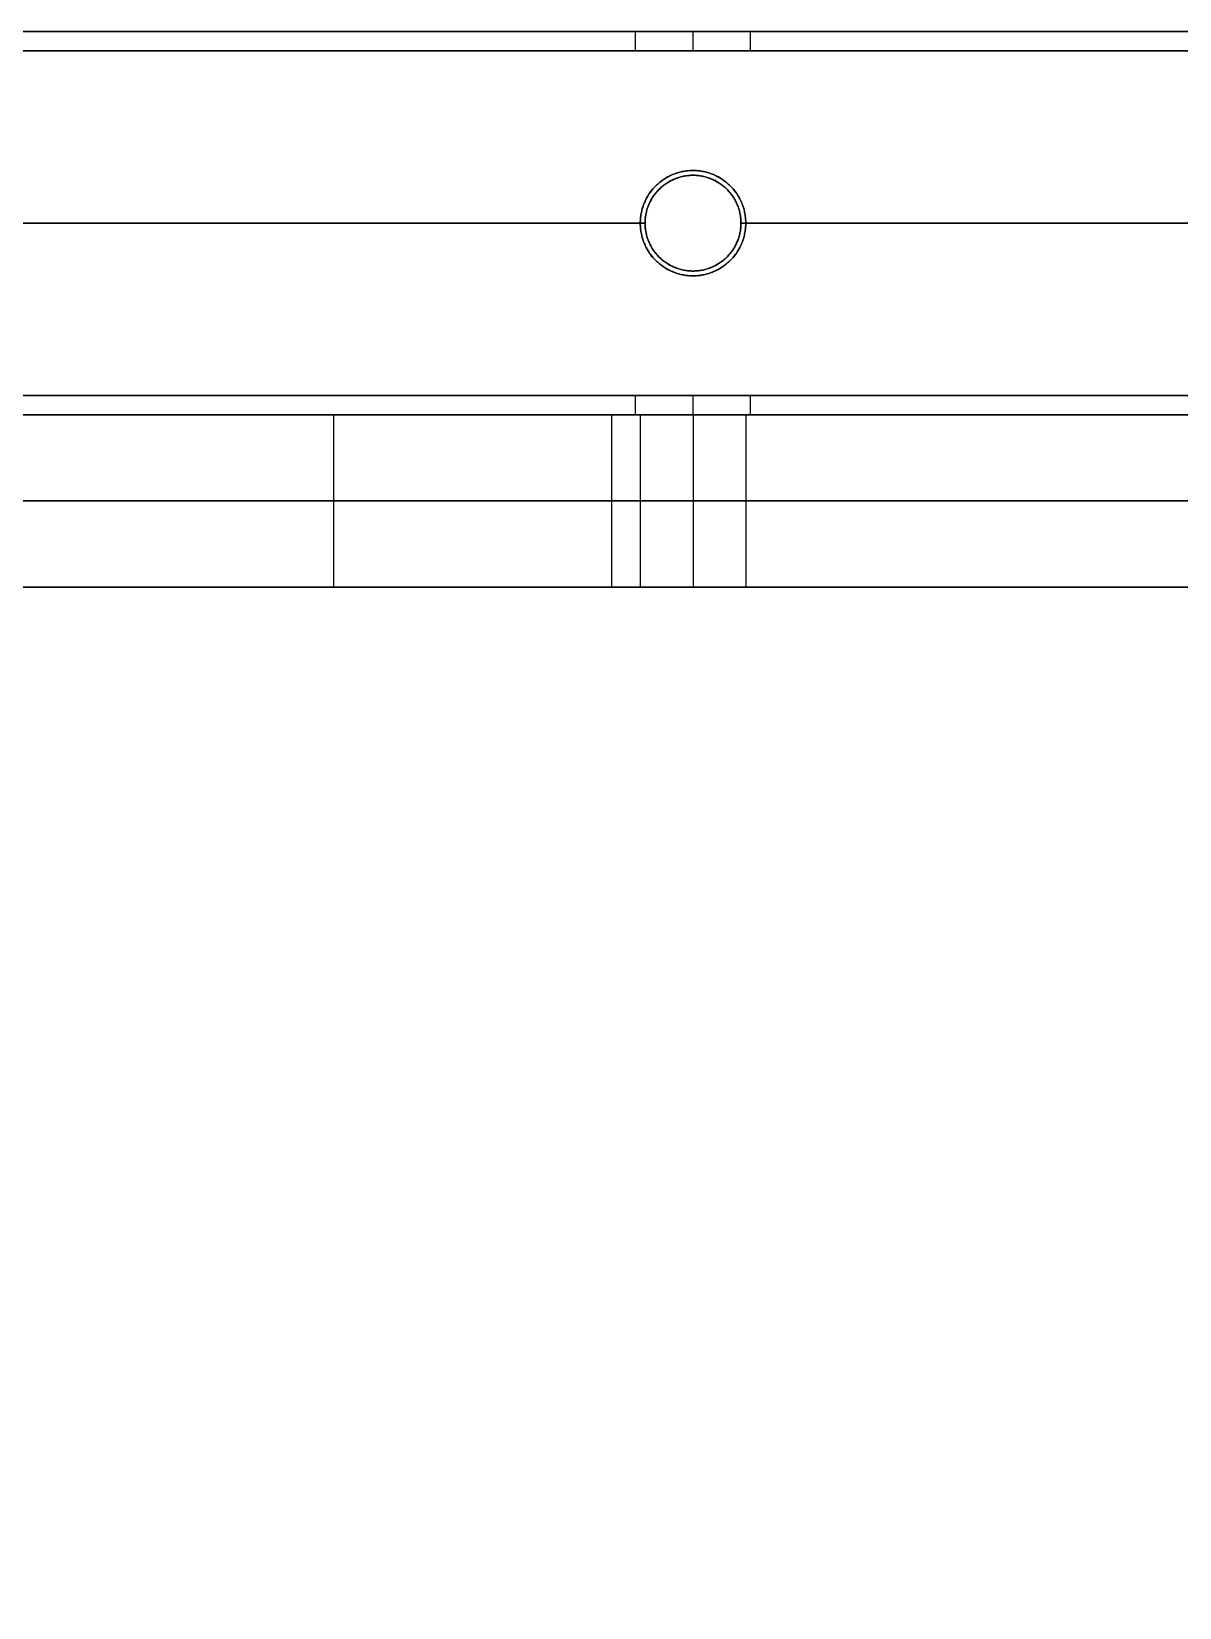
# Model space of a CAD drawing. Header units: millimetres. Extents: x -6529 to 809, y -8611 to 207.
# Drawn here: x 569.5 to 689.3, y -3859.7 to -3695.2 of the extents above; entities that cross this region are included whole.
import ezdxf

# ---------------------------------------------------------------- set-up
doc = ezdxf.new("R2010")
doc.units = ezdxf.units.MM
doc.header["$MEASUREMENT"] = 0
for name, color, linetype, true_color in [('gaten$11mm', 7, 'Continuous', 0xff6a35), ('platen', 7, 'Continuous', 0x007f00), ('staal', 5, 'Continuous', 0x0000ff)]:
    doc.layers.add(name, color=color, linetype=linetype, true_color=true_color)

# ---------------------------------------------------------------- blocks, each defined once
blk = doc.blocks.new('top plaat')
at = {"layer": 'platen'}
for p, q in [((1145.5, 25.5), (1145.5, 25.5, 18)), ((1140, 20), (1140, 20, 18)), ((1151, 20), (1151, 20, 18)), ((1145.5, 14.5), (1145.5, 14.5, 18))]:
    blk.add_line(p, q, dxfattribs=at)
for points in [[(1276, 40), (967, 40), (658, 40)], [(1276, 40, 18), (967, 40, 18), (658, 40, 18)], [(1276, 40, 9), (967, 40, 9), (658, 40, 9)]]:
    blk.add_open_spline(points, degree=2, dxfattribs=at)
for points, knots in [([(1145.5, 25.5), (1151, 25.5), (1151, 20), (1151, 14.5), (1145.5, 14.5), (1140, 14.5), (1140, 20), (1140, 25.5), (1145.5, 25.5)], [-31.415927, -31.415927, -31.415927, -23.561945, -23.561945, -15.707963, -15.707963, -7.853982, -7.853982, 0, 0, 0]), ([(1145.5, 25.5, 18), (1151, 25.5, 18), (1151, 20, 18), (1151, 14.5, 18), (1145.5, 14.5, 18), (1140, 14.5, 18), (1140, 20, 18), (1140, 25.5, 18), (1145.5, 25.5, 18)], [-31.415927, -31.415927, -31.415927, -23.561945, -23.561945, -15.707963, -15.707963, -7.853982, -7.853982, 0, 0, 0]), ([(1145.5, 25.5, 9), (1140, 25.5, 9), (1140, 20, 9), (1140, 14.5, 9), (1145.5, 14.5, 9), (1151, 14.5, 9), (1151, 20, 9), (1151, 25.5, 9), (1145.5, 25.5, 9)], [0, 0, 0, 7.853982, 7.853982, 15.707963, 15.707963, 23.561945, 23.561945, 31.415927, 31.415927, 31.415927])]:
    blk.add_rational_spline(points, [1, 0.707106781187, 1, 0.707106781187, 1, 0.707106781187, 1, 0.707106781187, 1], degree=2, knots=knots, dxfattribs=at)
blk = doc.blocks.new('plaat base')
at = {"layer": 'platen'}
for p, q in [((1145.5, 43.5), (1145.5, 43.5, 18)), ((1140, 38), (1140, 38, 18)), ((1151, 38), (1151, 38, 18)), ((1145.5, 32.5), (1145.5, 32.5, 18)), ((58, -600), (1258, -600)), ((58, -600, 18), (1258, -600, 18))]:
    blk.add_line(p, q, dxfattribs=at)
for points in [[(1258, 58), (1108, 58), (958, 58)], [(1258, 58, 18), (1108, 58, 18), (958, 58, 18)], [(1258, 58, 9), (1108, 58, 9), (958, 58, 9)], [(1108, 58), (1108, 58, 9), (1108, 58, 18)], [(958, -1200), (1137, -1200), (1316, -1200)], [(958, -1200, 18), (1137, -1200, 18), (1316, -1200, 18)], [(958, -1200, 9), (1137, -1200, 9), (1316, -1200, 9)], [(1137, -1200), (1137, -1200, 9), (1137, -1200, 18)]]:
    blk.add_open_spline(points, degree=2, dxfattribs=at)
for points in [[(1145.5, 43.5), (1151, 43.5), (1151, 38), (1151, 32.5), (1145.5, 32.5), (1140, 32.5), (1140, 38), (1140, 43.5), (1145.5, 43.5)], [(1145.5, 43.5, 18), (1151, 43.5, 18), (1151, 38, 18), (1151, 32.5, 18), (1145.5, 32.5, 18), (1140, 32.5, 18), (1140, 38, 18), (1140, 43.5, 18), (1145.5, 43.5, 18)]]:
    blk.add_rational_spline(points, [1, 0.707106781187, 1, 0.707106781187, 1, 0.707106781187, 1, 0.707106781187, 1], degree=2, knots=[-31.415927, -31.415927, -31.415927, -23.561945, -23.561945, -15.707963, -15.707963, -7.853982, -7.853982, 0, 0, 0], dxfattribs=at)

msp = doc.modelspace()

# ---------------------------------------------------------------- linework, layer by layer
at = {"layer": 'gaten$11mm'}
msp.add_circle((638.53, -3715.21), 5.5, dxfattribs=at)
at = {"layer": 'staal'}
for p, q in [((632.53, -3697.21, 20), (632.53, -3695.21, 20)), ((632.53, -3697.21, 1296), (632.53, -3695.21, 1296)), ((638.53, -3697.21, 26), (638.53, -3695.21, 26)), ((638.53, -3697.21, 14), (638.53, -3695.21, 14)), ((638.53, -3697.21, 1302), (638.53, -3695.21, 1302)), ((638.53, -3697.21, 1290), (638.53, -3695.21, 1290)), ((644.53, -3697.21, 20), (644.53, -3695.21, 20)), ((644.53, -3697.21, 1296), (644.53, -3695.21, 1296)), ((638.53, -3710.21, 38), (638.53, -3710.21, 40)), ((638.53, -3710.21), (638.53, -3710.21, 2)), ((638.53, -3710.21, 1314), (638.53, -3710.21, 1316)), ((638.53, -3710.21, 1276), (638.53, -3710.21, 1278)), ((633.53, -3715.21, 38), (633.53, -3715.21, 40)), ((633.53, -3715.21), (633.53, -3715.21, 2)), ((633.53, -3715.21, 1314), (633.53, -3715.21, 1316)), ((633.53, -3715.21, 1276), (633.53, -3715.21, 1278)), ((643.53, -3715.21, 38), (643.53, -3715.21, 40)), ((643.53, -3715.21), (643.53, -3715.21, 2)), ((643.53, -3715.21, 1314), (643.53, -3715.21, 1316)), ((643.53, -3715.21, 1276), (643.53, -3715.21, 1278)), ((638.53, -3720.21), (638.53, -3720.21, 2)), ((638.53, -3720.21, 38), (638.53, -3720.21, 40)), ((638.53, -3720.21, 1276), (638.53, -3720.21, 1278)), ((638.53, -3720.21, 1314), (638.53, -3720.21, 1316)), ((632.53, -3735.21, 20), (632.53, -3733.21, 20)), ((632.53, -3735.21, 1296), (632.53, -3733.21, 1296)), ((638.53, -3735.21, 26), (638.53, -3733.21, 26)), ((638.53, -3735.21, 14), (638.53, -3733.21, 14)), ((638.53, -3735.21, 1302), (638.53, -3733.21, 1302)), ((638.53, -3735.21, 1290), (638.53, -3733.21, 1290)), ((644.53, -3735.21, 20), (644.53, -3733.21, 20)), ((644.53, -3735.21, 1296), (644.53, -3733.21, 1296))]:
    msp.add_line(p, q, dxfattribs=at)
for points in [[(-506.97, -3695.21), (809.03, -3695.21), (809.03, -5011.21), (-506.97, -5011.21)], [(-466.97, -3735.21), (769.03, -3735.21), (769.03, -4971.21), (-466.97, -4971.21)]]:
    msp.add_lwpolyline(points, close=True, dxfattribs=at)
for centre in [(638.53, -3715.21), (638.53, -3715.21, 39), (638.53, -3715.21, 1), (638.53, -3715.21, 1276), (638.53, -3715.21, 1315), (638.53, -3715.21, 1277)]:
    msp.add_circle(centre, 5, dxfattribs=at)
for points in [[(809.03, -3695.21), (151.03, -3695.21), (-506.97, -3695.21)], [(809.03, -3695.21, 40), (151.03, -3695.21, 40), (-506.97, -3695.21, 40)], [(-506.97, -3695.21, 1276), (151.03, -3695.21, 1276), (809.03, -3695.21, 1276)], [(-506.97, -3695.21, 1316), (151.03, -3695.21, 1316), (809.03, -3695.21, 1316)], [(632.53, -3695.21, 20), (601.03, -3695.21, 20), (569.53, -3695.21, 20)], [(569.53, -3695.21, 1296), (601.03, -3695.21, 1296), (632.53, -3695.21, 1296)], [(707.53, -3695.21, 20), (676.03, -3695.21, 20), (644.53, -3695.21, 20)], [(644.53, -3695.21, 1296), (676.03, -3695.21, 1296), (707.53, -3695.21, 1296)], [(807.03, -3697.21, 38), (151.03, -3697.21, 38), (-504.97, -3697.21, 38)], [(807.03, -3697.21, 2), (151.03, -3697.21, 2), (-504.97, -3697.21, 2)], [(-504.97, -3697.21, 1314), (151.03, -3697.21, 1314), (807.03, -3697.21, 1314)], [(-504.97, -3697.21, 1278), (151.03, -3697.21, 1278), (807.03, -3697.21, 1278)], [(632.53, -3697.21, 20), (601.03, -3697.21, 20), (569.53, -3697.21, 20)], [(569.53, -3697.21, 1296), (601.03, -3697.21, 1296), (632.53, -3697.21, 1296)], [(707.53, -3697.21, 20), (676.03, -3697.21, 20), (644.53, -3697.21, 20)], [(644.53, -3697.21, 1296), (676.03, -3697.21, 1296), (707.53, -3697.21, 1296)], [(633.53, -3715.21, 40), (601.03, -3715.21, 40), (568.53, -3715.21, 40)], [(633.53, -3715.21, 38), (601.03, -3715.21, 38), (568.53, -3715.21, 38)], [(633.53, -3715.21, 2), (601.03, -3715.21, 2), (568.53, -3715.21, 2)], [(633.53, -3715.21), (601.03, -3715.21), (568.53, -3715.21)], [(568.53, -3715.21, 1316), (601.03, -3715.21, 1316), (633.53, -3715.21, 1316)], [(568.53, -3715.21, 1314), (601.03, -3715.21, 1314), (633.53, -3715.21, 1314)], [(568.53, -3715.21, 1278), (601.03, -3715.21, 1278), (633.53, -3715.21, 1278)], [(568.53, -3715.21, 1276), (601.03, -3715.21, 1276), (633.53, -3715.21, 1276)], [(708.53, -3715.21, 40), (676.03, -3715.21, 40), (643.53, -3715.21, 40)], [(708.53, -3715.21, 38), (676.03, -3715.21, 38), (643.53, -3715.21, 38)], [(708.53, -3715.21, 2), (676.03, -3715.21, 2), (643.53, -3715.21, 2)], [(708.53, -3715.21), (676.03, -3715.21), (643.53, -3715.21)], [(643.53, -3715.21, 1316), (676.03, -3715.21, 1316), (708.53, -3715.21, 1316)], [(643.53, -3715.21, 1314), (676.03, -3715.21, 1314), (708.53, -3715.21, 1314)], [(643.53, -3715.21, 1278), (676.03, -3715.21, 1278), (708.53, -3715.21, 1278)], [(643.53, -3715.21, 1276), (676.03, -3715.21, 1276), (708.53, -3715.21, 1276)], [(771.03, -3733.21, 38), (151.03, -3733.21, 38), (-468.97, -3733.21, 38)], [(771.03, -3733.21, 2), (151.03, -3733.21, 2), (-468.97, -3733.21, 2)], [(-468.97, -3733.21, 1314), (151.03, -3733.21, 1314), (771.03, -3733.21, 1314)], [(-468.97, -3733.21, 1278), (151.03, -3733.21, 1278), (771.03, -3733.21, 1278)], [(632.53, -3733.21, 20), (601.03, -3733.21, 20), (569.53, -3733.21, 20)], [(569.53, -3733.21, 1296), (601.03, -3733.21, 1296), (632.53, -3733.21, 1296)], [(707.53, -3733.21, 20), (676.03, -3733.21, 20), (644.53, -3733.21, 20)], [(644.53, -3733.21, 1296), (676.03, -3733.21, 1296), (707.53, -3733.21, 1296)], [(769.03, -3735.21), (151.03, -3735.21), (-466.97, -3735.21)], [(769.03, -3735.21, 40), (151.03, -3735.21, 40), (-466.97, -3735.21, 40)], [(-466.97, -3735.21, 1276), (151.03, -3735.21, 1276), (769.03, -3735.21, 1276)], [(-466.97, -3735.21, 1316), (151.03, -3735.21, 1316), (769.03, -3735.21, 1316)], [(632.53, -3735.21, 20), (601.03, -3735.21, 20), (569.53, -3735.21, 20)], [(569.53, -3735.21, 1296), (601.03, -3735.21, 1296), (632.53, -3735.21, 1296)], [(707.53, -3735.21, 20), (676.03, -3735.21, 20), (644.53, -3735.21, 20)], [(644.53, -3735.21, 1296), (676.03, -3735.21, 1296), (707.53, -3735.21, 1296)]]:
    msp.add_open_spline(points, degree=2, dxfattribs=at)
for points, weights, knots in [([(638.53, -3695.21, 26), (632.53, -3695.21, 26), (632.53, -3695.21, 20), (632.53, -3695.21, 14), (638.53, -3695.21, 14), (644.53, -3695.21, 14), (644.53, -3695.21, 20), (644.53, -3695.21, 26), (638.53, -3695.21, 26)], [0.999999860338, 0.707106851018, 1, 0.707106781187, 1, 0.707106781187, 1, 0.707106851018, 0.999999860338], [-31.415927, -31.415927, -31.415927, -23.561946, -23.561946, -15.707963, -15.707963, -7.853981, -7.853981, 0, 0, 0]), ([(638.53, -3695.21, 1302), (644.53, -3695.21, 1302), (644.53, -3695.21, 1296), (644.53, -3695.21, 1290), (638.53, -3695.21, 1290), (632.53, -3695.21, 1290), (632.53, -3695.21, 1296), (632.53, -3695.21, 1302), (638.53, -3695.21, 1302)], [0.999999860338, 0.707106851018, 1, 0.707106781187, 1, 0.707106781187, 1, 0.707106851018, 0.999999860338], [-31.415927, -31.415927, -31.415927, -23.561946, -23.561946, -15.707963, -15.707963, -7.853981, -7.853981, 0, 0, 0]), ([(638.53, -3697.21, 26), (644.53, -3697.21, 26), (644.53, -3697.21, 20), (644.53, -3697.21, 14), (638.53, -3697.21, 14), (632.53, -3697.21, 14), (632.53, -3697.21, 20), (632.53, -3697.21, 26), (638.53, -3697.21, 26)], [1, 0.707106781187, 1, 0.707106781187, 1, 0.707106781187, 1, 0.707106781187, 1], [0, 0, 0, 7.853982, 7.853982, 15.707963, 15.707963, 23.561945, 23.561945, 31.415927, 31.415927, 31.415927]), ([(638.53, -3697.21, 1302), (632.53, -3697.21, 1302), (632.53, -3697.21, 1296), (632.53, -3697.21, 1290), (638.53, -3697.21, 1290), (644.53, -3697.21, 1290), (644.53, -3697.21, 1296), (644.53, -3697.21, 1302), (638.53, -3697.21, 1302)], [1, 0.707106781187, 1, 0.707106781187, 1, 0.707106781187, 1, 0.707106781187, 1], [0, 0, 0, 7.853982, 7.853982, 15.707963, 15.707963, 23.561945, 23.561945, 31.415927, 31.415927, 31.415927]), ([(638.53, -3720.21, 40), (633.53, -3720.21, 40), (633.53, -3715.21, 40), (633.53, -3710.21, 40), (638.53, -3710.21, 40), (643.53, -3710.21, 40), (643.53, -3715.21, 40), (643.53, -3720.21, 40), (638.53, -3720.21, 40)], [1, 0.707106781187, 1, 0.707106781187, 1, 0.707106781187, 1, 0.707106781187, 1], [-31.415927, -31.415927, -31.415927, -23.561945, -23.561945, -15.707963, -15.707963, -7.853982, -7.853982, 0, 0, 0]), ([(638.53, -3720.21, 38), (643.53, -3720.21, 38), (643.53, -3715.21, 38), (643.53, -3710.21, 38), (638.53, -3710.21, 38), (633.53, -3710.21, 38), (633.53, -3715.21, 38), (633.53, -3720.21, 38), (638.53, -3720.21, 38)], [1, 0.707106781187, 1, 0.707106781187, 1, 0.707106781187, 1, 0.707106781187, 1], [0, 0, 0, 7.853982, 7.853982, 15.707963, 15.707963, 23.561945, 23.561945, 31.415927, 31.415927, 31.415927]), ([(638.53, -3720.21, 2), (633.53, -3720.21, 2), (633.53, -3715.21, 2), (633.53, -3710.21, 2), (638.53, -3710.21, 2), (643.53, -3710.21, 2), (643.53, -3715.21, 2), (643.53, -3720.21, 2), (638.53, -3720.21, 2)], [1, 0.707106781187, 1, 0.707106781187, 1, 0.707106781187, 1, 0.707106781187, 1], [-31.415927, -31.415927, -31.415927, -23.561945, -23.561945, -15.707963, -15.707963, -7.853982, -7.853982, 0, 0, 0]), ([(638.53, -3720.21, 1316), (643.53, -3720.21, 1316), (643.53, -3715.21, 1316), (643.53, -3710.21, 1316), (638.53, -3710.21, 1316), (633.53, -3710.21, 1316), (633.53, -3715.21, 1316), (633.53, -3720.21, 1316), (638.53, -3720.21, 1316)], [1, 0.707106781187, 1, 0.707106781187, 1, 0.707106781187, 1, 0.707106781187, 1], [-31.415927, -31.415927, -31.415927, -23.561945, -23.561945, -15.707963, -15.707963, -7.853982, -7.853982, 0, 0, 0]), ([(638.53, -3720.21, 1314), (633.53, -3720.21, 1314), (633.53, -3715.21, 1314), (633.53, -3710.21, 1314), (638.53, -3710.21, 1314), (643.53, -3710.21, 1314), (643.53, -3715.21, 1314), (643.53, -3720.21, 1314), (638.53, -3720.21, 1314)], [1, 0.707106781187, 1, 0.707106781187, 1, 0.707106781187, 1, 0.707106781187, 1], [0, 0, 0, 7.853982, 7.853982, 15.707963, 15.707963, 23.561945, 23.561945, 31.415927, 31.415927, 31.415927]), ([(638.53, -3720.21, 1278), (643.53, -3720.21, 1278), (643.53, -3715.21, 1278), (643.53, -3710.21, 1278), (638.53, -3710.21, 1278), (633.53, -3710.21, 1278), (633.53, -3715.21, 1278), (633.53, -3720.21, 1278), (638.53, -3720.21, 1278)], [1, 0.707106781187, 1, 0.707106781187, 1, 0.707106781187, 1, 0.707106781187, 1], [-31.415927, -31.415927, -31.415927, -23.561945, -23.561945, -15.707963, -15.707963, -7.853982, -7.853982, 0, 0, 0]), ([(638.53, -3733.21, 26), (632.53, -3733.21, 26), (632.53, -3733.21, 20), (632.53, -3733.21, 14), (638.53, -3733.21, 14), (644.53, -3733.21, 14), (644.53, -3733.21, 20), (644.53, -3733.21, 26), (638.53, -3733.21, 26)], [1, 0.707106781187, 1, 0.707106781187, 1, 0.707106781187, 1, 0.707106781187, 1], [-31.415927, -31.415927, -31.415927, -23.561945, -23.561945, -15.707963, -15.707963, -7.853982, -7.853982, 0, 0, 0]), ([(638.53, -3733.21, 1302), (644.53, -3733.21, 1302), (644.53, -3733.21, 1296), (644.53, -3733.21, 1290), (638.53, -3733.21, 1290), (632.53, -3733.21, 1290), (632.53, -3733.21, 1296), (632.53, -3733.21, 1302), (638.53, -3733.21, 1302)], [0.999999860338, 0.707106851018, 1, 0.707106781187, 1, 0.707106781187, 1, 0.707106851018, 0.999999860338], [-31.415927, -31.415927, -31.415927, -23.561946, -23.561946, -15.707963, -15.707963, -7.853981, -7.853981, 0, 0, 0]), ([(638.53, -3735.21, 26), (644.53, -3735.21, 26), (644.53, -3735.21, 20), (644.53, -3735.21, 14), (638.53, -3735.21, 14), (632.53, -3735.21, 14), (632.53, -3735.21, 20), (632.53, -3735.21, 26), (638.53, -3735.21, 26)], [1, 0.707106781187, 1, 0.707106781187, 1, 0.707106781187, 1, 0.707106781187, 1], [0, 0, 0, 7.853982, 7.853982, 15.707963, 15.707963, 23.561945, 23.561945, 31.415927, 31.415927, 31.415927]), ([(638.53, -3735.21, 1302), (632.53, -3735.21, 1302), (632.53, -3735.21, 1296), (632.53, -3735.21, 1290), (638.53, -3735.21, 1290), (644.53, -3735.21, 1290), (644.53, -3735.21, 1296), (644.53, -3735.21, 1302), (638.53, -3735.21, 1302)], [1, 0.707106781187, 1, 0.707106781187, 1, 0.707106781187, 1, 0.707106781187, 1], [0, 0, 0, 7.853982, 7.853982, 15.707963, 15.707963, 23.561945, 23.561945, 31.415927, 31.415927, 31.415927])]:
    msp.add_rational_spline(points, weights, degree=2, knots=knots, dxfattribs=at)

# ---------------------------------------------------------------- block references
at = {"layer": 'platen'}
for name, p in [('top plaat', (-506.97, -3735.21, 1316)), ('plaat base', (-506.97, -3753.21, 40))]:
    msp.add_blockref(name, p, dxfattribs=at)
at = {"layer": 'platen', "extrusion": (0, -1, 0)}
msp.add_blockref('plaat base', (-506.97, 1258, 3735.21), dxfattribs=at)

doc.saveas('drawing.dxf')
